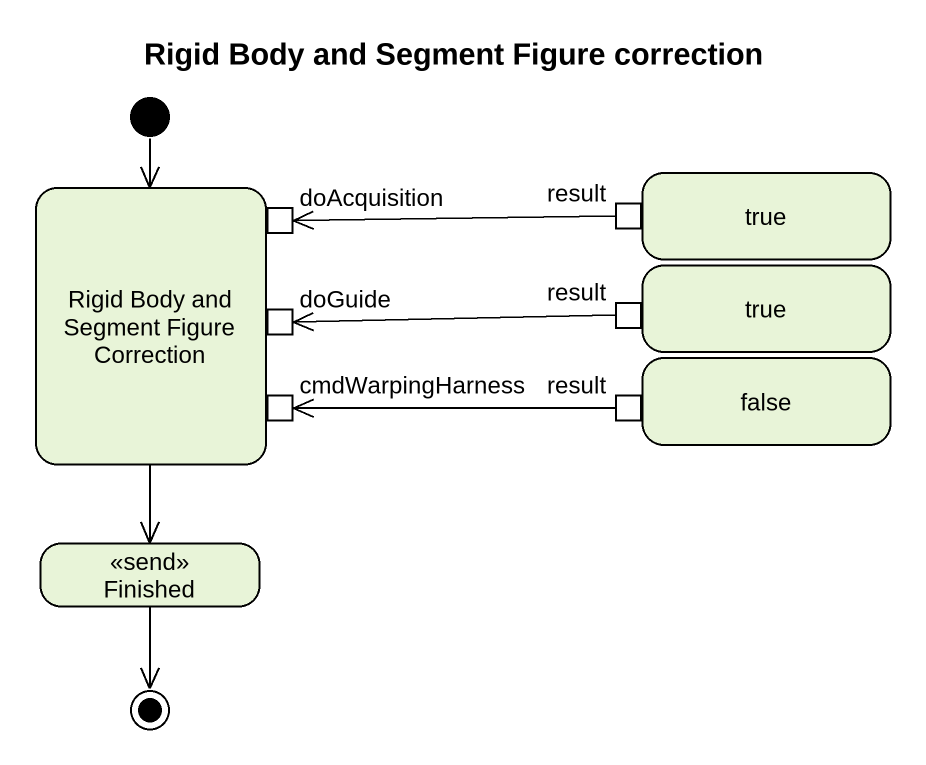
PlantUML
@startuml
title Rigid Body and Segment Figure correction
hide empty description
state "Rigid Body and Segment Figure Correction" as Rigid_Body_and_Segment {
  state doAcquisition <<inputPin>>
  state doGuide <<inputPin>>
  state cmdWarpingHarness <<inputPin>>
}
state true {
  state result <<outputPin>>
}
state "true" as true_2 {
  state "result" as result_2 <<outputPin>>
}
state false {
  state "result" as result_3 <<outputPin>>
}
state Finished <<send>>
[*] --> Rigid_Body_and_Segment
Rigid_Body_and_Segment --> Finished
result -left-> doAcquisition
result_2 -left-> doGuide
result_3 -left-> cmdWarpingHarness
Finished --> [*]
@enduml
